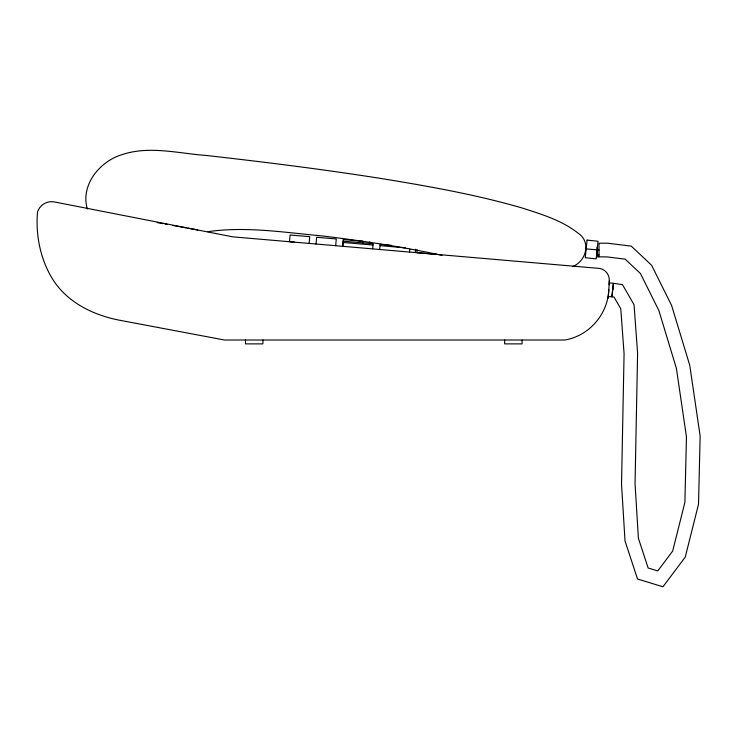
<?xml version="1.0" encoding="UTF-8"?>
<svg xmlns="http://www.w3.org/2000/svg" width="737" height="737" viewBox="0 0 737 737"><rect width="100%" height="100%" fill="white"/><g stroke="black" fill="none" stroke-linecap="round" stroke-linejoin="round"><path stroke-width="1.11" d="M609.14 284.786L609.25 279.922A11.626 11.626 0 0 0 605.16 271.069L604.008 270.212A11.626 11.626 0 0 0 598.628 268.342L289.503 241.727L290.083 234.992L309.724 236.688L309.144 243.413M612.696 289.687L612.843 287.55M608.182 298.255L609.435 280.659M316.053 244.011L316.634 237.277L336.275 238.972L335.694 245.707M342.604 246.296L343.184 239.562L362.825 241.257L362.632 243.505M342.843 246.315L343.285 241.192L373.106 243.754L372.664 248.885M369.541 244.094L369.734 241.856M379.712 249.493L380.154 244.362L391.614 245.357M409.523 252.063L409.772 249.18M415.336 252.561L415.631 249.198M417.151 249.779L416.902 252.671L436.396 254.348M608.808 289.457C607.997 314.109 589.231 335.879 564.855 340.015L224.49 340.015L121.255 320.549C95.239 315.86 69.075 303.699 53.939 281.175C40.701 261.073 35.523 235.914 37.486 212.145A14.749 14.749 0 0 1 54.437 201.947L232.652 236.826L294.432 242.151M87.353 209.032C80.204 185.107 99.771 161.32 122.02 154.632C149.325 145.484 178.326 153.416 206.038 155.443C264.776 162.057 323.451 169.399 381.84 178.612C428.731 186.277 475.66 194.55 521.363 207.76C541.05 214.089 561.622 220.16 578.103 233.168C591.599 241.985 586.044 261.543 572.483 266.619M207.88 231.685C245.79 226.167 284.279 232.468 322.124 235.923C362.309 240.824 402.411 246.775 441.988 255.343M599.024 250.046L586.173 248.903M597.09 254.919L599.024 254.919M599.024 256.835L599.024 243.21L607.62 243.21L631.287 246.13L651.6 265.256L671.619 305.477L689.768 365.368L700.15 436.074L698.51 504.274L685.263 557.071L662.959 586.79L637.523 578.996L625.013 540.912L621.521 484.145L624.073 353.677L620.784 308.757L614.032 297.048L611.673 296.698L613.654 283.33L622.479 284.639L634.032 304.685L637.597 353.299L635.045 483.841L638.399 538.286L648.145 567.987L657.763 570.935L672.678 551.055L684.885 502.422L686.46 436.912L676.4 368.371L658.878 310.553L640.453 273.547L625.169 259.157L606.781 256.891L597.09 256.835L597.09 247.162M609.287 282.944L613.147 283.22L612.687 289.733L612.18 296.808L608.32 296.532M343.175 242.473L372.996 245.043M380.043 245.651L405.267 247.816M157.156 222.602L162.757 223.624M165.005 224.039L167.244 224.444M172.845 225.467L186.286 227.908M187.788 228.184L197.783 230.008M522.054 340.015L522.054 343.884L504.642 343.884L504.642 340.015M262.906 340.015L262.906 343.884L245.504 343.884L245.504 340.015M587.094 240.096L585.252 257.701L596.159 258.853L598.011 241.248L587.094 240.096"/></g></svg>
